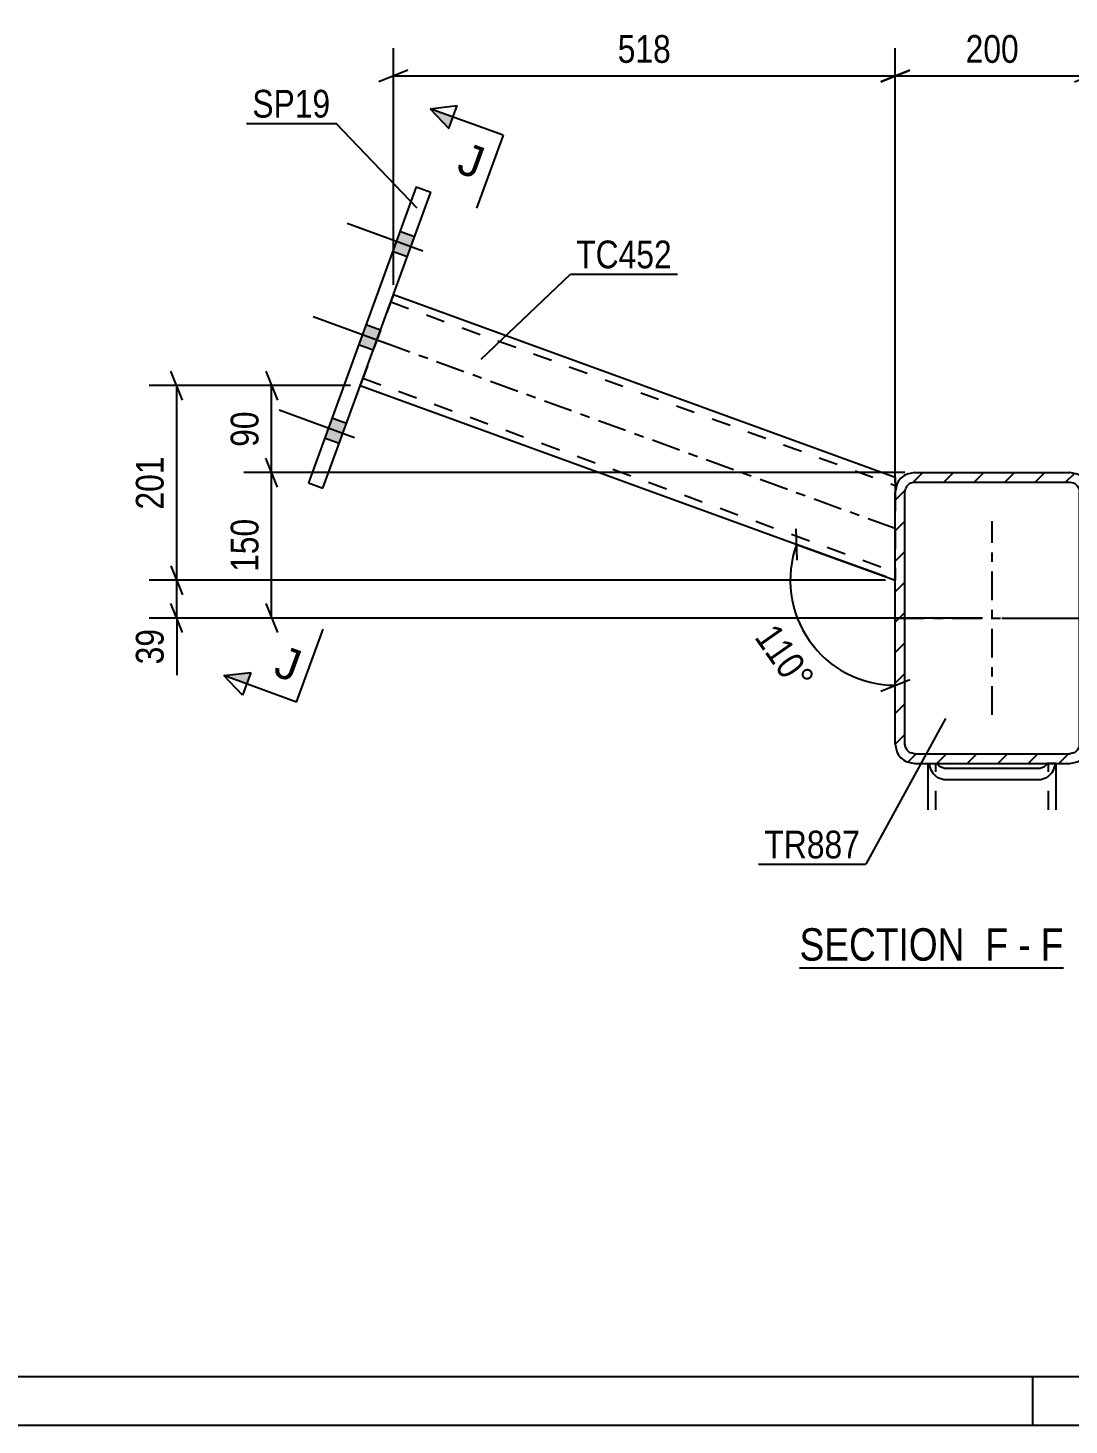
# Model space of a CAD drawing. Header units: millimetres. Extents: x -63 to 778, y -435 to 159.
# Drawn here: x 44.7 to 152.1, y -434.5 to -290.4 of the extents above; entities that cross this region are included whole.
import ezdxf

# ---------------------------------------------------------------- set-up
doc = ezdxf.new("R2010")
doc.units = ezdxf.units.MM
doc.linetypes.add('DXK_LINE_DOT2', pattern=[3.9198, 1.9599, -1.9599])
doc.linetypes.add('DXK_LINE_DOT3', pattern=[5.9187, 2.979, -0.9799, 0.9799, -0.9799])
doc.styles.add('Arial', font='ARIAL.TTF', dxfattribs={"height": 0.2})
doc.styles.add('Arial Narrow', font='ARIALN.TTF', dxfattribs={"height": 0.2})

# ---------------------------------------------------------------- blocks, each defined once
blk = doc.blocks.new('Unknown-570387995-18 - 3282')
at = {"color": 6, "linetype": 'Continuous'}
blk.add_line((124.31, -387.34), (151.52, -387.34), dxfattribs=at)
at = {"color": 0, "linetype": 'Continuous'}
for points in [[(142.42, -386.59), (142.42, -383.09), (124.31, -383.09), (124.31, -386.59)], [(145.81, -386.59), (145.81, -383.09), (143.47, -383.09), (143.47, -386.59)], [(148.13, -386.59), (148.13, -383.09), (146.86, -383.09), (146.86, -386.59)], [(151.52, -386.59), (151.52, -383.09), (149.18, -383.09), (149.18, -386.59)]]:
    blk.add_wipeout(points, dxfattribs=at)
at = {"color": 7, "linetype": 'Continuous', "style": 'Arial Narrow'}
for s, p in [('SECTION ', (124.31, -386.59)), ('F', (143.47, -386.59)), ('F', (149.18, -386.59)), ('-', (146.86, -386.59))]:
    blk.add_text(s, height=3.34, dxfattribs=at).set_placement(p)
blk = doc.blocks.new('Unknown-570387995-1162')
at = {"color": 5, "linetype": 'Continuous'}
for p, q in [((-57.63, -429.5), (773.37, -429.5)), ((148.37, -434.5), (148.37, -429.5)), ((-62.63, -434.5), (778.37, -434.5))]:
    blk.add_line(p, q, dxfattribs=at)
blk = doc.blocks.new('Bolt-570387995-3312 - 3282')
at = {"linetype": 'Continuous'}
for points in [[(83.85, -313.97), (84.6, -311.9), (83.1, -311.35), (82.34, -313.42)], [(83.85, -313.97), (84.6, -311.9), (83.1, -311.35), (82.34, -313.42)], [(83.85, -313.97), (84.6, -311.9), (83.1, -311.35), (82.34, -313.42)], [(80.34, -323.6), (81.09, -321.53), (79.59, -320.98), (78.84, -323.05)], [(80.34, -323.6), (81.09, -321.53), (79.59, -320.98), (78.84, -323.05)], [(76.84, -333.23), (77.59, -331.16), (76.08, -330.62), (75.33, -332.68)], [(76.84, -333.23), (77.59, -331.16), (76.08, -330.62), (75.33, -332.68)], [(76.84, -333.23), (77.59, -331.16), (76.08, -330.62), (75.33, -332.68)]]:
    blk.add_hatch(color=1, dxfattribs=at).paths.add_polyline_path(points)
at = {"color": 1, "linetype": 'Continuous'}
for p, q in [((85.45, -313.38), (77.65, -310.54)), ((85.45, -313.38), (77.65, -310.54)), ((85.45, -313.38), (77.65, -310.54)), ((84.6, -311.9), (83.1, -311.35)), ((84.6, -311.9), (83.1, -311.35)), ((84.6, -311.9), (83.1, -311.35)), ((83.85, -313.97), (82.34, -313.42)), ((83.85, -313.97), (82.34, -313.42)), ((83.85, -313.97), (82.34, -313.42)), ((81.94, -323.01), (74.14, -320.17)), ((81.94, -323.01), (74.14, -320.17)), ((81.09, -321.53), (79.59, -320.98)), ((81.09, -321.53), (79.59, -320.98)), ((80.34, -323.6), (78.84, -323.05)), ((80.34, -323.6), (78.84, -323.05)), ((78.43, -332.64), (70.63, -329.8)), ((78.43, -332.64), (70.63, -329.8)), ((78.43, -332.64), (70.63, -329.8)), ((77.59, -331.16), (76.08, -330.62)), ((77.59, -331.16), (76.08, -330.62)), ((77.59, -331.16), (76.08, -330.62)), ((76.84, -333.23), (75.33, -332.68)), ((76.84, -333.23), (75.33, -332.68)), ((76.84, -333.23), (75.33, -332.68))]:
    blk.add_line(p, q, dxfattribs=at)
blk = doc.blocks.new('Part-570387995-3300 - 3282')
at = {"linetype": 'Continuous'}
h = blk.add_hatch(dxfattribs=at)
h.set_pattern_fill('', scale=0.7, style=0, pattern_type=0)
h.set_pattern_definition([(45, (134.1826, -364.2387), (-1.57154, 1.57154), [])])
h.paths.add_polyline_path([(134.18, -338.24), (134.18, -364.24), (134.33, -365), (134.77, -365.65), (135.42, -366.09), (136.18, -366.24), (152.18, -366.24), (152.95, -366.09), (153.6, -365.65), (154.03, -365), (154.18, -364.24), (154.18, -338.24), (154.03, -337.47), (153.6, -336.82), (152.95, -336.39), (152.18, -336.24), (136.18, -336.24), (135.42, -336.39), (134.77, -336.82), (134.33, -337.47)])
h.paths.add_polyline_path([(135.48, -337.53), (135.8, -337.31), (136.18, -337.24), (152.18, -337.24), (152.57, -337.31), (152.89, -337.53), (153.11, -337.86), (153.18, -338.24), (153.18, -364.24), (153.11, -364.62), (152.89, -364.95), (152.57, -365.16), (152.18, -365.24), (136.18, -365.24), (135.8, -365.16), (135.48, -364.95), (135.26, -364.62), (135.18, -364.24), (135.18, -338.24), (135.26, -337.86)])
at = {"color": 2, "linetype": 'Continuous'}
for p, q in [((136.18, -336.24), (135.42, -336.39)), ((135.8, -337.31), (136.18, -337.24)), ((136.18, -336.24), (152.18, -336.24)), ((136.18, -337.24), (152.18, -337.24)), ((152.95, -336.39), (152.18, -336.24)), ((152.18, -337.24), (152.57, -337.31)), ((134.33, -337.47), (134.18, -338.24)), ((134.18, -364.24), (134.18, -338.24)), ((135.18, -338.24), (135.26, -337.86)), ((135.18, -364.24), (135.18, -338.24)), ((153.11, -337.86), (153.18, -338.24)), ((153.18, -364.24), (153.18, -338.24)), ((154.18, -338.24), (154.03, -337.47)), ((154.18, -364.24), (154.18, -338.24)), ((134.18, -364.24), (134.33, -365)), ((135.26, -364.62), (135.18, -364.24)), ((153.18, -364.24), (153.11, -364.62)), ((154.03, -365), (154.18, -364.24)), ((135.42, -366.09), (136.18, -366.24)), ((136.18, -365.24), (135.8, -365.16)), ((136.18, -365.24), (152.18, -365.24)), ((152.57, -365.16), (152.18, -365.24)), ((152.18, -366.24), (152.95, -366.09)), ((136.18, -366.24), (152.18, -366.24))]:
    blk.add_line(p, q, dxfattribs=at)
at = {"color": 7, "linetype": 'DXK_LINE_DOT3'}
for p, q in [((144.18, -361.24), (144.18, -341.24)), ((134.18, -351.24), (154.18, -351.24))]:
    blk.add_line(p, q, dxfattribs=at)
at = {"color": 2, "linetype": 'Continuous'}
for centre, radius, start, end in [((136.18, -338.24), 2, 112.5, 157.5), ((152.18, -338.24), 2, 22.5, 67.5), ((136.18, -338.24), 1, 112.5, 157.5), ((152.18, -338.24), 1, 22.5, 67.5), ((136.18, -364.24), 1, 202.5, 247.5), ((152.18, -364.24), 1, 292.5, 337.5), ((136.18, -364.24), 2, 202.5, 247.5), ((152.18, -364.24), 2, 292.5, 337.5)]:
    blk.add_arc(centre, radius, start, end, dxfattribs=at)
blk = doc.blocks.new('Part-570387995-3402 - 3282')
at = {"color": 2, "linetype": 'Continuous'}
for p, q in [((84.77, -306.75), (73.66, -337.29)), ((84.77, -306.75), (86.28, -307.3)), ((75.16, -337.84), (86.28, -307.3)), ((73.66, -337.29), (75.16, -337.84))]:
    blk.add_line(p, q, dxfattribs=at)
blk = doc.blocks.new('Part-570387995-3338 - 3282')
at = {"color": 2, "linetype": 'Continuous'}
for p, q in [((137.58, -371.02), (137.58, -366.24)), ((137.68, -366.24), (137.7, -366.45)), ((138.62, -366.38), (138.55, -366.24)), ((138.88, -366.63), (138.62, -366.38)), ((139.18, -366.72), (138.88, -366.63)), ((139.18, -366.72), (149.18, -366.72)), ((149.49, -366.63), (149.18, -366.72)), ((149.75, -366.38), (149.49, -366.63)), ((149.81, -366.24), (149.75, -366.38)), ((150.66, -366.45), (150.69, -366.24)), ((150.78, -371.02), (150.78, -366.24)), ((138.57, -367.71), (139.18, -367.89)), ((139.18, -367.89), (149.18, -367.89)), ((149.18, -367.89), (149.79, -367.71))]:
    blk.add_line(p, q, dxfattribs=at)
at = {"color": 7, "linetype": 'DXK_LINE_DOT2'}
for p, q in [((137.58, -366.24), (137.68, -366.24)), ((137.68, -366.24), (138.55, -366.24)), ((138.38, -371.02), (138.38, -366.24)), ((150.78, -366.24), (149.81, -366.24)), ((149.98, -371.02), (149.98, -366.24))]:
    blk.add_line(p, q, dxfattribs=at)
at = {"color": 2, "linetype": 'Continuous'}
for centre, start, end in [((139.77, -365.96), 193.2949, 235.5336), ((148.59, -365.96), 304.4664, 346.7051)]:
    blk.add_arc(centre, 2.13, start, end, dxfattribs=at)
blk = doc.blocks.new('Part-570387995-3353 - 3282')
at = {"color": 7, "linetype": 'DXK_LINE_DOT2'}
for p, q in [((82.43, -317.87), (79.01, -327.26)), ((82.15, -318.62), (134.18, -337.56)), ((79.28, -326.51), (134.18, -346.49)), ((134.18, -338.24), (134.18, -347.35))]:
    blk.add_line(p, q, dxfattribs=at)
at = {"color": 2, "linetype": 'Continuous'}
for p, q in [((82.43, -317.87), (134.18, -336.7)), ((79.01, -327.26), (134.18, -347.35)), ((134.18, -336.7), (134.18, -338.24))]:
    blk.add_line(p, q, dxfattribs=at)
at = {"color": 7, "linetype": 'DXK_LINE_DOT3'}
blk.add_line((134.18, -342.02), (80.72, -322.57), dxfattribs=at)
blk = doc.blocks.new('StraightDimension-570387995-14987 - 3282')
at = {"color": 7, "linetype": 'Continuous'}
for p, q in [((134.18, -337.24), (134.18, -292.46)), ((154.18, -337.24), (154.18, -292.46)), ((135.68, -294.71), (132.68, -295.91)), ((134.18, -295.31), (154.18, -295.31)), ((152.68, -295.91), (155.68, -294.71))]:
    blk.add_line(p, q, dxfattribs=at)
at = {"color": 0}
blk.add_wipeout([(147.52, -294.56), (147.52, -290.36), (140.84, -290.36), (140.84, -294.56)], dxfattribs=at)
at = {"color": 3, "style": 'Arial Narrow'}
blk.add_text('200', height=2.863, dxfattribs=at).set_placement((141.44, -293.96))
blk = doc.blocks.new('AngleDimension-570387995-15028 - 3282')
at = {"color": 7, "linetype": 'Continuous'}
for p, q in [((124.06, -345.26), (123.95, -342.03)), ((133.24, -347), (124, -343.64)), ((124, -343.64), (134.18, -347.35)), ((134.18, -358.18), (134.18, -347.35)), ((132.68, -358.78), (135.68, -357.58))]:
    blk.add_line(p, q, dxfattribs=at)
blk.add_arc((134.18, -347.35), 10.83, 160, 270, dxfattribs=at)
at = {"color": 0}
blk.add_wipeout([(123.51, -359.88), (126.95, -357.47), (122.2, -350.68), (118.76, -353.09)], dxfattribs=at)
at = {"color": 3, "style": 'Arial Narrow'}
blk.add_text('110°', height=2.863, rotation=-54.9982, dxfattribs=at).set_placement((119.59, -353.24))
blk = doc.blocks.new('StraightDimension-570387995-14762 - 3282')
at = {"color": 7, "linetype": 'Continuous'}
for p, q in [((230.61, -345.85), (231.81, -348.85)), ((155.18, -347.35), (233.61, -347.35)), ((231.21, -351.24), (231.21, -347.35)), ((231.81, -352.74), (230.61, -349.74)), ((145.18, -351.24), (233.61, -351.24)), ((231.21, -351.24), (231.21, -357.14)), ((231.21, -351.24), (231.21, -357.14))]:
    blk.add_line(p, q, dxfattribs=at)
at = {"color": 0}
blk.add_wipeout([(230.46, -351.76), (226.26, -351.76), (226.26, -356.62), (230.46, -356.62)], dxfattribs=at)
at = {"color": 3, "style": 'Arial Narrow'}
blk.add_text('39', height=2.863, rotation=90.0002, dxfattribs=at).set_placement((229.86, -356.02))
blk = doc.blocks.new('StraightDimension-570387995-14799 - 3282')
at = {"color": 7, "linetype": 'Continuous'}
for p, q in [((60.68, -328.76), (59.48, -325.76)), ((78.01, -327.26), (57.23, -327.26)), ((60.08, -347.35), (60.08, -327.26)), ((59.48, -345.85), (60.68, -348.85)), ((133.18, -347.35), (57.23, -347.35))]:
    blk.add_line(p, q, dxfattribs=at)
at = {"color": 0}
blk.add_wipeout([(59.33, -333.96), (55.13, -333.96), (55.13, -340.65), (59.33, -340.65)], dxfattribs=at)
at = {"color": 3, "style": 'Arial Narrow'}
blk.add_text('201', height=2.863, rotation=90.0002, dxfattribs=at).set_placement((58.73, -340.05))
blk = doc.blocks.new('StraightDimension-570387995-14800 - 3282')
at = {"color": 7, "linetype": 'Continuous'}
for p, q in [((59.48, -345.85), (60.68, -348.85)), ((133.18, -347.35), (57.23, -347.35)), ((60.08, -351.24), (60.08, -347.35)), ((60.68, -352.74), (59.48, -349.74)), ((143.18, -351.24), (57.23, -351.24)), ((60.08, -351.24), (60.08, -357.14)), ((60.08, -351.24), (60.08, -357.14))]:
    blk.add_line(p, q, dxfattribs=at)
at = {"color": 0}
blk.add_wipeout([(59.33, -351.76), (55.13, -351.76), (55.13, -356.62), (59.33, -356.62)], dxfattribs=at)
at = {"color": 3, "style": 'Arial Narrow'}
blk.add_text('39', height=2.863, rotation=90.0002, dxfattribs=at).set_placement((58.73, -356.02))
blk = doc.blocks.new('StraightDimension-570387995-14834 - 3282')
at = {"color": 7, "linetype": 'Continuous'}
for p, q in [((69.26, -325.76), (70.46, -328.76)), ((78.01, -327.26), (67.01, -327.26)), ((69.86, -336.24), (69.86, -327.26)), ((70.46, -337.74), (69.26, -334.74)), ((135.18, -336.24), (67.01, -336.24))]:
    blk.add_line(p, q, dxfattribs=at)
at = {"color": 0}
blk.add_wipeout([(69.11, -329.32), (64.91, -329.32), (64.91, -334.18), (69.11, -334.18)], dxfattribs=at)
at = {"color": 3, "style": 'Arial Narrow'}
blk.add_text('90', height=2.863, rotation=90.0002, dxfattribs=at).set_placement((68.51, -333.58))
blk = doc.blocks.new('StraightDimension-570387995-14835 - 3282')
at = {"color": 7, "linetype": 'Continuous'}
for p, q in [((70.46, -337.74), (69.26, -334.74)), ((135.18, -336.24), (67.01, -336.24)), ((69.86, -351.24), (69.86, -336.24)), ((69.26, -349.74), (70.46, -352.74)), ((143.18, -351.24), (67.01, -351.24))]:
    blk.add_line(p, q, dxfattribs=at)
at = {"color": 0}
blk.add_wipeout([(69.11, -340.4), (64.91, -340.4), (64.91, -347.08), (69.11, -347.08)], dxfattribs=at)
at = {"color": 3, "style": 'Arial Narrow'}
blk.add_text('150', height=2.863, rotation=90.0002, dxfattribs=at).set_placement((68.51, -346.48))
blk = doc.blocks.new('StraightDimension-570387995-14911 - 3282')
at = {"color": 7, "linetype": 'Continuous'}
for p, q in [((222.58, -337.74), (221.38, -334.74)), ((153.18, -336.24), (224.38, -336.24)), ((221.98, -351.24), (221.98, -336.24)), ((221.38, -349.74), (222.58, -352.74)), ((145.18, -351.24), (224.38, -351.24))]:
    blk.add_line(p, q, dxfattribs=at)
at = {"color": 0}
blk.add_wipeout([(221.23, -340.4), (217.03, -340.4), (217.03, -347.08), (221.23, -347.08)], dxfattribs=at)
at = {"color": 3, "style": 'Arial Narrow'}
blk.add_text('150', height=2.863, rotation=90.0002, dxfattribs=at).set_placement((220.63, -346.48))
blk = doc.blocks.new('StraightDimension-570387995-14988 - 3282')
at = {"color": 7, "linetype": 'Continuous'}
for p, q in [((82.43, -316.87), (82.43, -292.46)), ((134.18, -337.24), (134.18, -292.46)), ((83.93, -294.71), (80.93, -295.91)), ((82.43, -295.31), (134.18, -295.31)), ((132.68, -295.91), (135.68, -294.71))]:
    blk.add_line(p, q, dxfattribs=at)
at = {"color": 0}
blk.add_wipeout([(111.65, -294.56), (111.65, -290.36), (104.96, -290.36), (104.96, -294.56)], dxfattribs=at)
at = {"color": 3, "style": 'Arial Narrow'}
blk.add_text('518', height=2.863, dxfattribs=at).set_placement((105.56, -293.96))
blk = doc.blocks.new('Mark-570387995-3349 - 3282')
at = {"color": 0}
blk.add_wipeout([(111.14, -315.16), (111.14, -312.16), (101.28, -312.16), (101.28, -315.16)], dxfattribs=at)
blk.add_wipeout([(111.14, -315.16), (111.14, -312.16), (101.28, -312.16), (101.28, -315.16)], dxfattribs=at)
at = {"color": 30, "linetype": 'Continuous'}
for p, q in [((91.48, -324.54), (100.68, -315.76)), ((100.68, -315.76), (111.74, -315.76))]:
    blk.add_line(p, q, dxfattribs=at)
at = {"color": 3, "style": 'Arial Narrow'}
blk.add_text('TC452', height=2.863, dxfattribs=at).set_placement((101.28, -315.16))
blk = doc.blocks.new('Mark-570387995-3296 - 3282')
at = {"color": 0}
blk.add_wipeout([(130.56, -376.04), (130.56, -373.04), (120.69, -373.04), (120.69, -376.04)], dxfattribs=at)
blk.add_wipeout([(130.56, -376.04), (130.56, -373.04), (120.69, -373.04), (120.69, -376.04)], dxfattribs=at)
at = {"color": 30, "linetype": 'Continuous'}
for p in [(139.37, -361.59), (120.09, -376.64)]:
    blk.add_line(p, (131.16, -376.64), dxfattribs=at)
at = {"color": 3, "style": 'Arial Narrow'}
blk.add_text('TR887', height=2.863, dxfattribs=at).set_placement((120.69, -376.04))
blk = doc.blocks.new('Mark-570387995-3398 - 3282')
at = {"color": 0}
blk.add_wipeout([(75.91, -299.61), (75.91, -296.61), (67.88, -296.61), (67.88, -299.61)], dxfattribs=at)
blk.add_wipeout([(75.91, -299.61), (75.91, -296.61), (67.88, -296.61), (67.88, -299.61)], dxfattribs=at)
at = {"color": 30, "linetype": 'Continuous'}
for p in [(67.28, -300.21), (84.87, -308.97)]:
    blk.add_line(p, (76.51, -300.21), dxfattribs=at)
at = {"color": 3, "style": 'Arial Narrow'}
blk.add_text('SP19', height=2.863, dxfattribs=at).set_placement((67.88, -299.61))
blk = doc.blocks.new('SectionMark-570387995-15704 - 3282')
at = {"linetype": 'Continuous'}
for points in [[(88.56, -299.55), (88.14, -300.72), (86.21, -298.69)], [(67.71, -356.85), (67.28, -358.03), (64.93, -357.17)]]:
    blk.add_hatch(color=6, dxfattribs=at).paths.add_polyline_path(points)
at = {"color": 6, "linetype": 'Continuous'}
for p, q in [((86.21, -298.69), (88.99, -298.37)), ((88.14, -300.72), (88.99, -298.37)), ((86.21, -298.69), (88.14, -300.72)), ((64.93, -357.17), (67.71, -356.85)), ((66.85, -359.2), (64.93, -357.17)), ((67.71, -356.85), (66.85, -359.2))]:
    blk.add_line(p, q, dxfattribs=at)
at = {"color": 0, "linetype": 'Continuous'}
for points in [[(91, -306.02), (92.19, -302.73), (90, -301.93), (88.8, -305.22)], [(72.11, -357.92), (73.3, -354.63), (71.11, -353.83), (69.91, -357.12)]]:
    blk.add_wipeout(points, dxfattribs=at)
at = {"color": 6, "linetype": 'Continuous'}
for p, q in [((93.73, -301.43), (86.21, -298.69)), ((93.73, -301.43), (91, -308.94)), ((72.45, -359.91), (75.18, -352.39)), ((72.45, -359.91), (64.93, -357.17))]:
    blk.add_line(p, q, dxfattribs=at)
at = {"color": 3, "linetype": 'Continuous', "style": 'Arial'}
for p in [(88.8, -305.22), (69.91, -357.12)]:
    blk.add_text('J', height=3.34, rotation=-20.002, dxfattribs=at).set_placement(p)

msp = doc.modelspace()

# ---------------------------------------------------------------- block references
for name in ['Part-570387995-3402 - 3282', 'Bolt-570387995-3312 - 3282', 'Part-570387995-3353 - 3282', 'Part-570387995-3300 - 3282', 'Part-570387995-3338 - 3282', 'Unknown-570387995-18 - 3282']:
    msp.add_blockref(name, (0, 0))

# ---------------------------------------------------------------- next in the draw order: block references
msp.add_blockref('Unknown-570387995-1162', (0, 0))

# ---------------------------------------------------------------- next in the draw order: block references
for name in ['StraightDimension-570387995-14987 - 3282', 'AngleDimension-570387995-15028 - 3282', 'StraightDimension-570387995-14762 - 3282', 'Mark-570387995-3296 - 3282']:
    msp.add_blockref(name, (0, 0))

# ---------------------------------------------------------------- next in the draw order: block references
for name in ['StraightDimension-570387995-14799 - 3282', 'StraightDimension-570387995-14911 - 3282']:
    msp.add_blockref(name, (0, 0))

# ---------------------------------------------------------------- next in the draw order: block references
for name in ['StraightDimension-570387995-14834 - 3282', 'StraightDimension-570387995-14800 - 3282']:
    msp.add_blockref(name, (0, 0))

# ---------------------------------------------------------------- next in the draw order: block references
msp.add_blockref('StraightDimension-570387995-14835 - 3282', (0, 0))

# ---------------------------------------------------------------- next in the draw order: block references
msp.add_blockref('StraightDimension-570387995-14988 - 3282', (0, 0))

# ---------------------------------------------------------------- next in the draw order: block references
for name in ['Mark-570387995-3398 - 3282', 'Mark-570387995-3349 - 3282']:
    msp.add_blockref(name, (0, 0))

# ---------------------------------------------------------------- next in the draw order: block references
msp.add_blockref('SectionMark-570387995-15704 - 3282', (0, 0))

doc.saveas('drawing.dxf')
